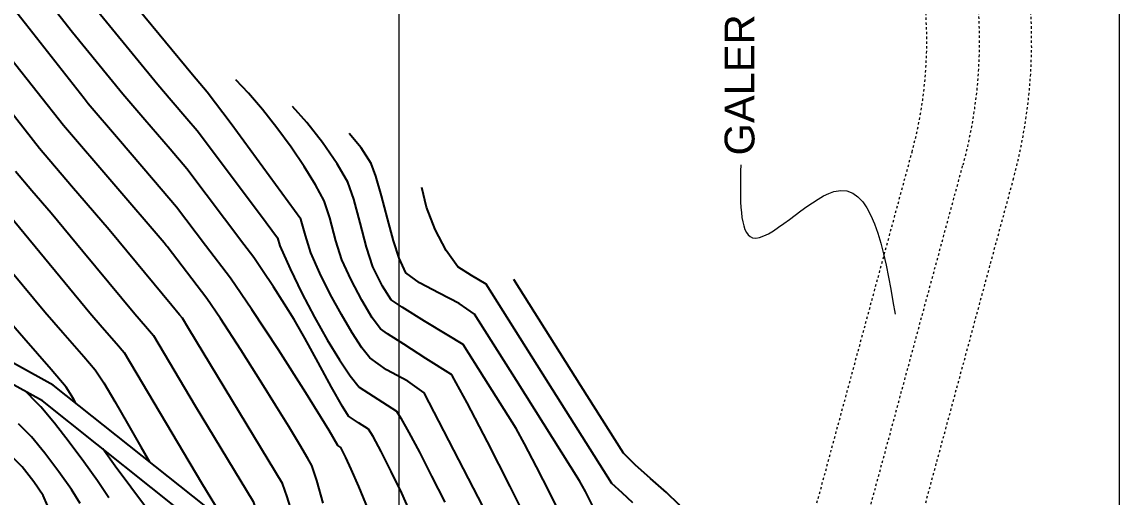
# Model space of a CAD drawing. Extents: x 62344 to 62624, y 108620 to 109406.
# Drawn here: x 62434.2 to 62480.21, y 108713.43 to 108733.35 of the extents above; entities that cross this region are included whole.
import ezdxf

# ---------------------------------------------------------------- set-up
doc = ezdxf.new("R2010")
doc.units = 0
doc.header["$LTSCALE"] = 0.039369
doc.header["$MEASUREMENT"] = 0
for name, pattern in [('NASCOSTA', [9.525, 6.35, -3.175]), ('TRATTEGGIATA', [0.75, 0.5, -0.25]), ('TRATTOPUNTO2', [0.5, 0.25, -0.125, 0, -0.125])]:
    doc.linetypes.add(name, pattern=pattern)
for name, color, linetype in [('coordinate', 2, 'Continuous'), ('curve livello 1m', 2, 'Continuous'), ('curve livello 5m', 7, 'Continuous'), ('LIN010TR', 2, 'NASCOSTA'), ('LIN018CO', 6, 'Continuous'), ('LIN025CO', 7, 'Continuous'), ('Strade', 7, 'Continuous')]:
    doc.layers.add(name, color=color, linetype=linetype)
doc.styles.add('ARIAL', font='arial.ttf')

msp = doc.modelspace()

# ---------------------------------------------------------------- linework, layer by layer
at = {"layer": 'coordinate', "linetype": 'Continuous', "lineweight": 0}
msp.add_line((62449.99999, 108764.27057), (62449.99999, 108620.31839), dxfattribs=at)
at = {"layer": 'curve livello 1m', "flags": 128}
for points in [[(62449.82682, 108710.24731), (62448.3248, 108713.87861), (62448.3248, 108713.87861), (62448.00791, 108714.60871), (62447.78836, 108715.09797), (62447.78836, 108715.09797), (62447.57126, 108715.51494), (62447.43968, 108715.5998), (62447.08514, 108716.22997), (62446.10538, 108717.80953), (62444.95839, 108719.60017), (62443.83847, 108721.30248), (62442.93992, 108722.61707), (62441.88879, 108723.98038), (62440.68184, 108725.58101), (62439.71745, 108726.72121), (62438.23931, 108728.44035), (62436.97481, 108729.92473), (62436.80196, 108730.13621), (62434.34526, 108733.26883), (62432.5267, 108735.57379)], [(62435.83472, 108735.69185), (62439.8922, 108730.72777), (62439.8922, 108730.72777), (62440.45458, 108730.06759), (62441.11198, 108729.303), (62441.5409, 108728.7959), (62441.5409, 108728.7959), (62444.20684, 108725.2604), (62444.90832, 108724.30092), (62445.00835, 108723.96236), (62445.44094, 108722.99596), (62445.93645, 108721.98355), (62446.46576, 108720.97692), (62446.99973, 108720.02781), (62447.50924, 108719.18801), (62447.96516, 108718.50929), (62448.33838, 108718.04341), (62449.12505, 108717.53778), (62449.90027, 108717.03607), (62450.09095, 108716.74335), (62450.42488, 108716.1461), (62450.86626, 108715.31308), (62451.37932, 108714.31301), (62451.92824, 108713.21465)], [(62452.38124, 108708.48148), (62450.13281, 108713.59235), (62449.68517, 108714.50588), (62449.25945, 108715.34143), (62448.92116, 108715.97323), (62448.73577, 108716.27551), (62448.73577, 108716.27551), (62448.3155, 108716.54749), (62447.88903, 108716.82161), (62447.88903, 108716.82161), (62447.63818, 108717.2236), (62447.17912, 108718.04756), (62446.61735, 108719.07604), (62446.05835, 108720.09157), (62445.60761, 108720.8767), (62445.60761, 108720.8767), (62445.20966, 108721.51827), (62444.74379, 108722.24558), (62444.28891, 108722.93701), (62443.92394, 108723.47096), (62443.49701, 108724.02469), (62441.11137, 108727.18845), (62440.41472, 108728.0121), (62439.34695, 108729.25397), (62438.43351, 108730.32625), (62436.31834, 108732.91403), (62434.72637, 108734.944)], [(62454.28184, 108711.59631), (62453.13995, 108713.81107), (62451.06478, 108717.79664), (62450.37802, 108718.28691), (62449.48932, 108718.76986), (62448.78773, 108719.26521), (62448.78773, 108719.26521), (62448.45719, 108719.68606), (62448.0478, 108720.31372), (62447.59398, 108721.08704), (62447.13013, 108721.94483), (62446.69067, 108722.82594), (62446.31002, 108723.6692), (62446.31002, 108723.6692), (62446.09665, 108724.40305), (62445.89347, 108725.07912), (62442.97222, 108729.07479), (62441.97043, 108730.40334), (62441.35089, 108731.12929), (62439.08898, 108733.87423)], [(62445.57942, 108712.58486), (62445.32246, 108713.44326), (62445.12299, 108714.00195), (62445.12299, 108714.00195), (62441.19688, 108720.4824), (62440.92935, 108720.93303), (62440.81013, 108721.07085), (62440.47885, 108721.47092), (62437.86107, 108724.63326), (62436.28091, 108726.47411), (62434.93013, 108728.05202), (62431.45846, 108732.45973)], [(62456.85371, 108712.56613), (62456.33296, 108713.61227), (62455.77741, 108714.70183), (62455.27752, 108715.65936), (62454.92375, 108716.30938), (62454.92375, 108716.30938), (62453.58504, 108718.42775), (62452.69774, 108719.83353), (62452.02709, 108720.24092), (62451.08809, 108720.80483), (62451.08809, 108720.80483), (62450.14959, 108721.39962), (62449.68644, 108721.70881), (62449.68644, 108721.70881), (62449.31398, 108722.27724), (62448.91337, 108723.08289), (62448.91337, 108723.08289), (62448.64251, 108723.90674), (62448.37572, 108724.932), (62448.11536, 108725.92087), (62447.86376, 108726.63553), (62447.41664, 108727.40946), (62446.80944, 108728.29411), (62446.15067, 108729.14106), (62445.54883, 108729.80188)], [(62458.13964, 108713.05104), (62457.83213, 108713.66123), (62457.58823, 108714.12052), (62454.93704, 108718.31574), (62453.17984, 108721.09975), (62452.54017, 108721.54682), (62451.69715, 108721.98277), (62450.87477, 108722.41211), (62450.29699, 108722.83931), (62450.02184, 108723.4437), (62449.78624, 108724.17785), (62449.52934, 108725.10513), (62449.27295, 108726.06235), (62449.03887, 108726.88629), (62448.84891, 108727.41373), (62448.42744, 108728.07676), (62447.92351, 108728.67949)], [(62433.92811, 108727.09076), (62434.61642, 108726.28671), (62435.42161, 108725.34867), (62435.42161, 108725.34867), (62436.75554, 108723.73726), (62438.92743, 108721.11448), (62439.37637, 108720.59691), (62439.70897, 108720.21096), (62441.46294, 108717.25663), (62443.89281, 108713.24587), (62444.09101, 108712.65305), (62444.4154, 108711.56003), (62444.80158, 108710.22811), (62444.94216, 108709.74815)], [(62459.81363, 108713.19665), (62459.37062, 108713.60601), (62458.94324, 108714.00376), (62456.28905, 108718.20374), (62453.66194, 108722.36597), (62453.05399, 108722.72804), (62452.47988, 108723.07925), (62451.99135, 108723.76779), (62451.5283, 108724.6567), (62451.16185, 108725.58981), (62450.9631, 108726.41093)], [(62433.03223, 108726.0036), (62437.04472, 108721.15811), (62437.56197, 108720.5597), (62438.16242, 108719.87114), (62438.4886, 108719.48888), (62441.72899, 108714.03087), (62442.66263, 108712.48979), (62442.72894, 108712.27959)], [(62433.31963, 108723.40512), (62435.16201, 108721.20173), (62435.91653, 108720.32882), (62436.79243, 108719.32441), (62437.26823, 108718.7668), (62437.62761, 108718.21767), (62438.09088, 108717.44321), (62438.62239, 108716.52242), (62439.18651, 108715.53428), (62439.54172, 108714.9161)], [(62475.65509, 108702.04685), (62475.14946, 108702.38323), (62470.46899, 108705.34945), (62469.91767, 108705.70285), (62469.55402, 108705.9859), (62468.86175, 108706.46659), (62467.97723, 108707.05539), (62467.00061, 108707.69458), (62466.032, 108708.32646), (62465.17153, 108708.89331), (62464.51934, 108709.33742), (62464.17555, 108709.60109), (62463.77259, 108710.10374), (62463.278, 108710.84641), (62462.74197, 108711.68924), (62462.21468, 108712.49241), (62461.74631, 108713.11607), (62461.22923, 108713.62739), (62460.56497, 108714.20768), (62459.91112, 108714.78023), (62459.4253, 108715.26835), (62457.64105, 108718.09173), (62454.82772, 108722.54901)], [(62437.84706, 108713.39486), (62437.36431, 108714.11235), (62436.79245, 108714.91456), (62436.17602, 108715.74042), (62435.55959, 108716.52889), (62434.98772, 108717.21891), (62434.98772, 108717.21891), (62434.78111, 108717.42275), (62434.38157, 108717.83816)], [(62436.63935, 108713.16199), (62436.27248, 108713.74495), (62435.7461, 108714.4929), (62435.15592, 108715.27473), (62434.59764, 108715.95931), (62434.59764, 108715.95931), (62434.04651, 108716.50527)], [(62435.26123, 108713.08675), (62435.08258, 108713.50085), (62435.08258, 108713.50085), (62434.69976, 108714.07124), (62434.20756, 108714.69971), (62434.20756, 108714.69971), (62433.6607, 108715.24747)]]:
    msp.add_lwpolyline(points, dxfattribs=at)
at = {"layer": 'curve livello 5m', "flags": 128}
for points in [[(62436.4627, 108717.36959), (62436.36005, 108717.54758), (62436.04786, 108718.04472), (62435.42243, 108718.77768), (62434.2711, 108720.09795), (62433.2793, 108721.24536), (62431.92036, 108722.87059), (62430.87341, 108724.15073), (62430.69375, 108724.38751), (62429.97979, 108725.2297), (62429.03632, 108726.30611), (62428.03043, 108727.42829), (62427.12922, 108728.4078), (62426.52836, 108729.01305), (62424.9722, 108730.53514), (62424.33538, 108731.29468), (62421.48906, 108734.77528), (62419.55824, 108737.18184), (62419.34657, 108737.4697), (62417.46784, 108739.22099), (62414.35613, 108742.04767)], [(62446.82567, 108713.1718), (62446.55826, 108714.12127), (62446.35317, 108714.75803), (62446.19286, 108715.04845), (62445.85323, 108715.62196), (62445.38449, 108716.39566), (62444.83688, 108717.28665), (62444.2606, 108718.21204), (62443.37633, 108719.6036), (62442.52274, 108720.91885), (62441.95591, 108721.76319), (62440.28058, 108723.93606), (62440.25231, 108723.97356), (62440.15484, 108724.08777), (62435.93215, 108729.01328), (62433.72908, 108731.81035)], [(62455.56777, 108712.08122), (62454.67507, 108713.87461), (62453.72269, 108715.74244), (62452.86573, 108717.38391), (62452.25927, 108718.49824), (62452.23303, 108718.53976), (62452.21564, 108718.56732), (62452.18409, 108718.58635), (62451.14162, 108719.24215), (62450.21087, 108719.83692), (62449.52998, 108720.28157), (62449.23708, 108720.48701), (62448.89102, 108720.95452), (62448.45398, 108721.68214), (62448.00214, 108722.53446), (62447.6117, 108723.37605), (62447.36001, 108724.18271), (62447.11436, 108725.14104), (62446.87862, 108725.85733), (62446.51125, 108726.52949), (62446.03594, 108727.29274), (62445.48507, 108728.10277), (62444.89106, 108728.91525), (62444.28631, 108729.68587), (62443.7032, 108730.37032), (62443.17416, 108730.92427)], [(62439.37911, 108713.03079), (62438.76559, 108713.84909), (62438.10465, 108714.72629), (62437.58864, 108715.44948)]]:
    msp.add_lwpolyline(points, dxfattribs=at)
at = {"layer": 'LIN010TR', "linetype": 'TRATTOPUNTO2', "lineweight": 0, "ltscale": 5}
msp.add_line((62457.40787, 108667.38848), (62473.65333, 108727.31449), dxfattribs=at)
at = {"layer": 'LIN010TR', "linetype": 'TRATTOPUNTO2', "lineweight": 0, "ltscale": 5, "flags": 128}
msp.add_lwpolyline([(62433.85212, 108740.44475), (62440.33178, 108746.81237, -0.76502957), (62473.65333, 108727.31449, -0.76502957)], format="xyb", dxfattribs=at)
at = {"layer": 'LIN018CO', "lineweight": 0}
msp.add_lwpolyline([(62480.2144, 108620.31839), (62343.81004, 108620.31839), (62343.81004, 108764.27057), (62480.2144, 108764.27057)], close=True, dxfattribs=at)
at = {"layer": 'LIN018CO', "linetype": 'Continuous', "lineweight": 0}
msp.add_spline([(62464.34375, 108727.36377), (62464.83423, 108724.30768), (62468.24972, 108726.23992), (62470.81803, 108721.10232)], degree=3, dxfattribs=at)
at = {"layer": 'LIN025CO', "linetype": 'TRATTEGGIATA', "lineweight": 0, "ltscale": 2}
for p, q in [((62455.50818, 108668.78918), (62471.52997, 108727.89012)), ((62459.7549, 108667.63793), (62475.77669, 108726.73887))]:
    msp.add_line(p, q, dxfattribs=at)
for centre, radius, start, end in [((62454.35006, 108732.54745), 22.2, 344.832131, 134.500361), ((62454.35006, 108732.54745), 17.8, 344.832131, 134.500361), ((62447.8704, 108726.17983), 17.8, 134.500361, 182.24063)]:
    msp.add_arc(centre, radius, start, end, dxfattribs=at)
at = {"layer": 'Strade', "linetype": 'Continuous', "flags": 128}
for points in [[(62480.2144, 108691.32383), (62474.72821, 108693.007), (62466.9627, 108694.87791), (62460.06951, 108696.5259), (62455.74676, 108698.96816), (62453.18872, 108700.30157), (62450.10713, 108701.8414), (62448.06403, 108703.91037), (62447.27031, 108707.08527), (62442.44987, 108712.59878), (62435.50874, 108718.12974), (62428.30024, 108722.10888), (62421.96649, 108724.03787), (62417.61949, 108725.37932), (62412.54027, 108732.5433), (62403.98924, 108740.37584), (62392.37636, 108747.85302), (62385.79299, 108752.38214), (62378.52755, 108757.76528), (62373.47494, 108760.24043)], [(62480.2144, 108690.48702), (62474.517, 108692.235), (62466.776, 108694.1), (62459.774, 108695.774), (62455.365, 108698.265), (62452.825, 108699.589), (62449.631, 108701.185), (62447.341, 108703.504), (62446.541, 108706.704), (62441.895, 108712.018), (62435.063, 108717.462), (62427.987, 108721.368), (62421.732, 108723.273), (62417.124, 108724.695), (62411.937, 108732.011), (62403.499, 108739.74), (62391.933, 108747.187), (62385.328, 108751.731), (62378.11, 108757.079), (62373.123, 108759.522)]]:
    msp.add_lwpolyline(points, dxfattribs=at)

# ---------------------------------------------------------------- texts
at = {"layer": 'coordinate', "color": 1, "style": 'ARIAL'}
msp.add_text("GALERIE D'ACCES", height=1.25, rotation=90, dxfattribs=at).set_placement((62464.9208, 108727.75442))

doc.saveas('drawing.dxf')
